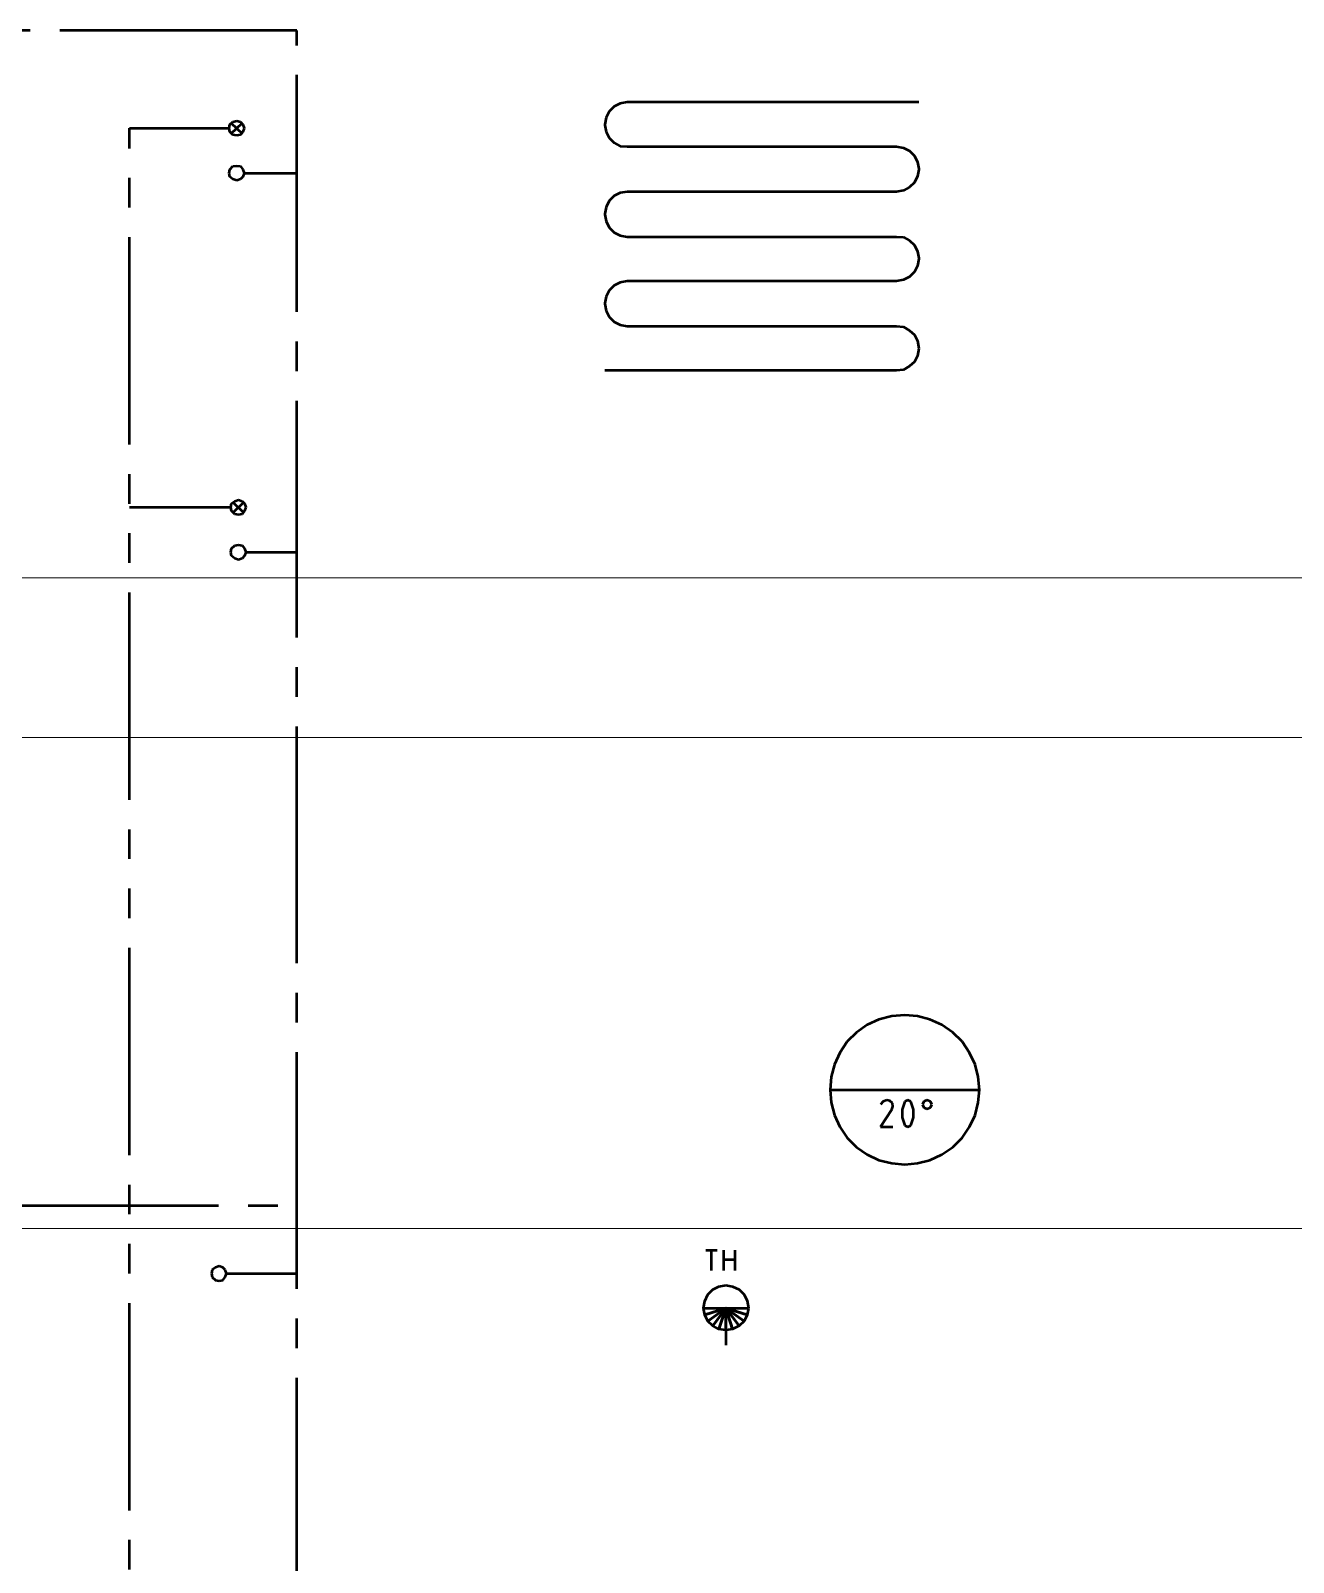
# Model space of a CAD drawing. Header units: metres. Extents: x -4.5 to 35.1, y -3.6 to 25.4.
# Drawn here: x 16.54 to 20.8, y 10.06 to 15.24 of the extents above; entities that cross this region are included whole.
import ezdxf

# ---------------------------------------------------------------- set-up
doc = ezdxf.new("R2010")
doc.units = ezdxf.units.M
doc.linetypes.add('GETRENNT2_S6', pattern=[1.2, 0.7, -0.1, 0.1, -0.1, 0.1, -0.1])
doc.linetypes.add('STRICHPUNKT2_S5', pattern=[1.1, 0.8, -0.1, 0.1, -0.1])
doc.layers.add('New_A Stramien', color=7, linetype='Continuous', lineweight=13)
doc.layers.add('Standard', color=7, linetype='Continuous', lineweight=25)

msp = doc.modelspace()

# ---------------------------------------------------------------- linework, layer by layer
at = {"layer": 'New_A Stramien', "color": 252, "linetype": 'Continuous', "lineweight": 13}
msp.add_line((-2.8287, 12.85), (25.9613, 12.85), dxfattribs=at)
msp.add_line((-2.8287, 12.85), (25.9613, 12.85), dxfattribs=at)
at = {"layer": 'Standard', "color": 5, "linetype": 'STRICHPUNKT2_S5', "lineweight": 50}
for p, q in [((17.4343, 15.2375), (15.0156, 15.2375)), ((17.4343, 7.6877), (17.4343, 15.2375)), ((17.2063, 14.7564), (17.2084, 14.7689)), ((17.2084, 14.7439), (17.2063, 14.7564)), ((17.2084, 14.7689), (17.2188, 14.7793)), ((17.2188, 14.7793), (17.2313, 14.7814)), ((17.2313, 14.7814), (17.2438, 14.7793)), ((17.2438, 14.7793), (17.2521, 14.7689)), ((17.2521, 14.7689), (17.2563, 14.7564)), ((17.2563, 14.7564), (17.2521, 14.7439)), ((17.2563, 14.7564), (17.4343, 14.7564)), ((17.2188, 14.7355), (17.2084, 14.7439)), ((17.2313, 14.7314), (17.2188, 14.7355)), ((17.2438, 14.7355), (17.2313, 14.7314)), ((17.2521, 14.7439), (17.2438, 14.7355)), ((17.212, 13.4757), (17.2141, 13.4882)), ((17.2141, 13.4632), (17.212, 13.4757)), ((17.2141, 13.4882), (17.2245, 13.4986)), ((17.2245, 13.4548), (17.2141, 13.4632)), ((17.2245, 13.4986), (17.237, 13.5007)), ((17.237, 13.4507), (17.2245, 13.4548)), ((17.237, 13.5007), (17.2495, 13.4986)), ((17.2495, 13.4548), (17.237, 13.4507)), ((17.2495, 13.4986), (17.2579, 13.4882)), ((17.2579, 13.4632), (17.2495, 13.4548)), ((17.2579, 13.4882), (17.262, 13.4757)), ((17.262, 13.4757), (17.2579, 13.4632)), ((17.262, 13.4757), (17.4343, 13.4757)), ((15.2698, 11.269), (17.4343, 11.269)), ((17.1489, 11.0522), (17.1468, 11.0397)), ((17.1468, 11.0397), (17.1489, 11.0272)), ((17.1593, 11.0606), (17.1489, 11.0522)), ((17.1489, 11.0272), (17.1593, 11.0168)), ((17.1718, 11.0647), (17.1593, 11.0606)), ((17.1843, 11.0606), (17.1718, 11.0647)), ((17.1926, 11.0522), (17.1843, 11.0606)), ((17.1843, 11.0168), (17.1926, 11.0272)), ((17.1968, 11.0397), (17.1926, 11.0522)), ((17.1926, 11.0272), (17.1968, 11.0397)), ((17.1968, 11.0397), (17.4343, 11.0397)), ((17.1593, 11.0168), (17.1718, 11.0147)), ((17.1718, 11.0147), (17.1843, 11.0168))]:
    msp.add_line(p, q, dxfattribs=at)
at = {"layer": 'Standard', "color": 52, "linetype": 'Continuous', "lineweight": 50}
for p, q in [((18.4884, 14.9645), (18.478, 14.9436)), ((18.5051, 14.9812), (18.4884, 14.9645)), ((18.5259, 14.9916), (18.5051, 14.9812)), ((18.5489, 14.9957), (18.5259, 14.9916)), ((19.5342, 14.9957), (18.5489, 14.9957)), ((18.478, 14.9436), (18.4738, 14.9207)), ((18.4738, 14.9207), (18.4738, 14.9186)), ((18.4738, 14.9186), (18.478, 14.8957)), ((18.478, 14.8957), (18.4884, 14.8749)), ((18.4884, 14.8749), (18.5051, 14.8582)), ((18.5051, 14.8582), (18.5259, 14.8478)), ((18.5259, 14.8478), (18.5489, 14.8457)), ((18.5489, 14.8457), (19.4592, 14.8457)), ((19.4592, 14.8457), (19.4821, 14.8416)), ((19.4821, 14.8416), (19.503, 14.8311)), ((19.503, 14.8311), (19.5196, 14.8145)), ((19.5196, 14.8145), (19.5301, 14.7937)), ((19.5301, 14.7457), (19.5196, 14.7249)), ((19.5301, 14.7937), (19.5342, 14.7707)), ((19.5342, 14.7687), (19.5301, 14.7457)), ((19.5342, 14.7707), (19.5342, 14.7687)), ((18.5489, 14.6936), (18.5259, 14.6895)), ((19.4592, 14.6936), (18.5489, 14.6936)), ((19.4821, 14.6978), (19.4592, 14.6936)), ((19.503, 14.7083), (19.4821, 14.6978)), ((19.5196, 14.7249), (19.503, 14.7083)), ((18.478, 14.6416), (18.4738, 14.6186)), ((18.4884, 14.6624), (18.478, 14.6416)), ((18.5051, 14.6791), (18.4884, 14.6624)), ((18.5259, 14.6895), (18.5051, 14.6791)), ((18.4738, 14.6186), (18.4738, 14.6166)), ((18.4738, 14.6166), (18.478, 14.5937)), ((18.478, 14.5937), (18.4884, 14.5728)), ((18.4884, 14.5728), (18.5051, 14.5562)), ((18.5051, 14.5562), (18.5259, 14.5457)), ((18.5259, 14.5457), (18.5489, 14.5416)), ((18.5489, 14.5416), (19.4592, 14.5416)), ((19.4592, 14.5416), (19.4821, 14.5395)), ((19.4821, 14.5395), (19.503, 14.5291)), ((19.503, 14.5291), (19.5196, 14.5124)), ((19.5196, 14.5124), (19.5301, 14.4916)), ((19.5301, 14.4916), (19.5342, 14.4687)), ((19.5301, 14.4436), (19.5196, 14.4228)), ((19.5342, 14.4666), (19.5301, 14.4436)), ((19.5342, 14.4687), (19.5342, 14.4666)), ((18.5259, 14.3874), (18.5051, 14.377)), ((18.5489, 14.3916), (18.5259, 14.3874)), ((19.4592, 14.3916), (18.5489, 14.3916)), ((19.4821, 14.3957), (19.4592, 14.3916)), ((19.503, 14.4062), (19.4821, 14.3957)), ((19.5196, 14.4228), (19.503, 14.4062)), ((18.478, 14.3395), (18.4738, 14.3166)), ((18.4884, 14.3603), (18.478, 14.3395)), ((18.5051, 14.377), (18.4884, 14.3603)), ((18.4738, 14.3166), (18.4738, 14.3145)), ((18.4738, 14.3145), (18.478, 14.2916)), ((18.478, 14.2916), (18.4884, 14.2708)), ((18.4884, 14.2708), (18.5051, 14.2541)), ((18.5051, 14.2541), (18.5259, 14.2437)), ((18.5259, 14.2437), (18.5489, 14.2395)), ((18.5489, 14.2395), (19.4592, 14.2395)), ((19.4592, 14.2395), (19.4821, 14.2374)), ((19.4821, 14.2374), (19.503, 14.2249)), ((19.503, 14.2249), (19.5196, 14.2103)), ((19.5196, 14.2103), (19.5301, 14.1895)), ((19.5301, 14.1895), (19.5342, 14.1645)), ((19.5301, 14.1395), (19.5196, 14.1187)), ((19.5342, 14.1645), (19.5301, 14.1395)), ((19.4592, 14.0895), (18.4738, 14.0895)), ((19.4821, 14.0916), (19.4592, 14.0895)), ((19.503, 14.1041), (19.4821, 14.0916)), ((19.5196, 14.1187), (19.503, 14.1041)), ((19.4426, 11.9084), (19.3988, 11.898)), ((19.4863, 11.9126), (19.4426, 11.9084)), ((19.5301, 11.9084), (19.4863, 11.9126)), ((19.5717, 11.898), (19.5301, 11.9084)), ((19.3238, 11.8543), (19.2926, 11.823)), ((19.3592, 11.8793), (19.3238, 11.8543)), ((19.3988, 11.898), (19.3592, 11.8793)), ((19.6113, 11.8793), (19.5717, 11.898)), ((19.6488, 11.8543), (19.6113, 11.8793)), ((19.6801, 11.823), (19.6488, 11.8543)), ((19.2926, 11.823), (19.2676, 11.7855)), ((19.705, 11.7855), (19.6801, 11.823)), ((19.2488, 11.746), (19.2384, 11.7043)), ((19.2676, 11.7855), (19.2488, 11.746)), ((19.7238, 11.746), (19.705, 11.7855)), ((19.7342, 11.7043), (19.7238, 11.746)), ((19.2384, 11.7043), (19.2342, 11.6605)), ((19.7384, 11.6605), (19.7342, 11.7043)), ((19.2342, 11.6605), (19.7384, 11.6605)), ((19.2342, 11.6605), (19.2384, 11.6168)), ((19.7342, 11.6168), (19.7384, 11.6605)), ((19.2384, 11.6168), (19.2488, 11.5751)), ((19.4134, 11.621), (19.4051, 11.6105)), ((19.4426, 11.5939), (19.4051, 11.5355)), ((19.4259, 11.6251), (19.4134, 11.621)), ((19.4363, 11.623), (19.4259, 11.6251)), ((19.4446, 11.6147), (19.4363, 11.623)), ((19.4426, 11.5939), (19.4467, 11.6043)), ((19.4467, 11.6043), (19.4446, 11.6147)), ((19.4863, 11.621), (19.478, 11.5939)), ((19.478, 11.5939), (19.478, 11.5668)), ((19.4967, 11.6251), (19.4863, 11.621)), ((19.5071, 11.621), (19.4967, 11.6251)), ((19.5155, 11.5939), (19.5071, 11.621)), ((19.5155, 11.5668), (19.5155, 11.5939)), ((19.5509, 11.621), (19.5467, 11.6105)), ((19.5467, 11.6105), (19.5509, 11.6001)), ((19.5613, 11.6251), (19.5509, 11.621)), ((19.5509, 11.6001), (19.5613, 11.596)), ((19.5738, 11.621), (19.5613, 11.6251)), ((19.5613, 11.596), (19.5738, 11.6001)), ((19.578, 11.6105), (19.5738, 11.621)), ((19.5738, 11.6001), (19.578, 11.6105)), ((19.7238, 11.5751), (19.7342, 11.6168)), ((19.2488, 11.5751), (19.2676, 11.5355)), ((19.478, 11.5668), (19.4863, 11.5397)), ((19.4863, 11.5397), (19.4967, 11.5355)), ((19.4967, 11.5355), (19.5071, 11.5397)), ((19.5071, 11.5397), (19.5155, 11.5668)), ((19.705, 11.5355), (19.7238, 11.5751)), ((19.2676, 11.5355), (19.2926, 11.4981)), ((19.2926, 11.4981), (19.3238, 11.4668)), ((19.4051, 11.5355), (19.4467, 11.5355)), ((19.6488, 11.4668), (19.6801, 11.4981)), ((19.6801, 11.4981), (19.705, 11.5355)), ((19.3238, 11.4668), (19.3592, 11.4418)), ((19.3592, 11.4418), (19.3988, 11.423)), ((19.5717, 11.423), (19.6113, 11.4418)), ((19.6113, 11.4418), (19.6488, 11.4668)), ((19.3988, 11.423), (19.4426, 11.4126)), ((19.4426, 11.4126), (19.4863, 11.4085)), ((19.4863, 11.4085), (19.5301, 11.4126)), ((19.5301, 11.4126), (19.5717, 11.423)), ((18.8155, 11.1189), (18.853, 11.1189)), ((18.8343, 11.0502), (18.8343, 11.1189)), ((18.8759, 11.0502), (18.8759, 11.1189)), ((18.8759, 11.0876), (18.9134, 11.0876)), ((18.9134, 11.1189), (18.9134, 11.0502)), ((18.8113, 10.946), (18.8218, 10.9689)), ((18.8218, 10.9689), (18.8384, 10.9856)), ((18.8384, 10.9856), (18.8593, 10.996)), ((18.8593, 10.996), (18.8822, 11.0002)), ((18.8822, 11.0002), (18.9051, 10.996)), ((18.9051, 10.996), (18.928, 10.9856)), ((18.928, 10.9856), (18.9447, 10.9689)), ((18.9447, 10.9689), (18.9551, 10.948)), ((18.8072, 10.9231), (18.8113, 10.946)), ((18.8113, 10.9001), (18.8072, 10.9231)), ((18.9551, 10.948), (18.9592, 10.9231)), ((18.9592, 10.9231), (18.9551, 10.9001)), ((18.8218, 10.8793), (18.8113, 10.9001)), ((18.8384, 10.8626), (18.8218, 10.8793)), ((18.9447, 10.8793), (18.928, 10.8626)), ((18.9551, 10.9001), (18.9447, 10.8793)), ((18.8593, 10.8522), (18.8384, 10.8626)), ((18.8822, 10.8481), (18.8593, 10.8522)), ((18.9051, 10.8522), (18.8822, 10.8481)), ((18.8822, 10.8481), (18.8822, 10.7981)), ((18.928, 10.8626), (18.9051, 10.8522))]:
    msp.add_line(p, q, dxfattribs=at)
at = {"layer": 'Standard', "color": 1, "linetype": 'GETRENNT2_S6', "lineweight": 50}
for p, q in [((16.8697, 7.8398), (16.8697, 14.9084)), ((16.8697, 14.9084), (17.2063, 14.9084)), ((17.2063, 14.9084), (17.2084, 14.9209)), ((17.2084, 14.8959), (17.2063, 14.9084)), ((17.2084, 14.9209), (17.2188, 14.9293)), ((17.2125, 14.9251), (17.2501, 14.8897)), ((17.2125, 14.8897), (17.2501, 14.9251)), ((17.2188, 14.9293), (17.2313, 14.9334)), ((17.2313, 14.9334), (17.2438, 14.9293)), ((17.2438, 14.9293), (17.2521, 14.9209)), ((17.2521, 14.9209), (17.2563, 14.9084)), ((17.2563, 14.9084), (17.2521, 14.8959)), ((17.2188, 14.8855), (17.2084, 14.8959)), ((17.2313, 14.8834), (17.2188, 14.8855)), ((17.2438, 14.8855), (17.2313, 14.8834)), ((17.2521, 14.8959), (17.2438, 14.8855)), ((16.8697, 13.6278), (17.212, 13.6278)), ((17.212, 13.6278), (17.2141, 13.6403)), ((17.2141, 13.6152), (17.212, 13.6278)), ((17.2141, 13.6403), (17.2245, 13.6486)), ((17.2245, 13.6048), (17.2141, 13.6152)), ((17.2183, 13.6444), (17.2558, 13.609)), ((17.2183, 13.609), (17.2558, 13.6444)), ((17.2245, 13.6486), (17.237, 13.6527)), ((17.237, 13.6527), (17.2495, 13.6486)), ((17.2495, 13.6486), (17.2579, 13.6403)), ((17.2579, 13.6152), (17.2495, 13.6048)), ((17.2579, 13.6403), (17.262, 13.6278)), ((17.262, 13.6278), (17.2579, 13.6152)), ((17.237, 13.6027), (17.2245, 13.6048)), ((17.2495, 13.6048), (17.237, 13.6027))]:
    msp.add_line(p, q, dxfattribs=at)
at = {"layer": 'Standard', "color": 252, "linetype": 'Continuous', "lineweight": 13}
for p, q in [((-4.1221, 13.3895), (26.8317, 13.3895)), ((-4.1221, 13.3895), (26.8317, 13.3895)), ((-4.1221, 11.1917), (26.8317, 11.1917)), ((-4.1221, 11.1917), (26.8317, 11.1917))]:
    msp.add_line(p, q, dxfattribs=at)
at = {"layer": 'Standard', "color": 7, "linetype": 'Continuous', "lineweight": 50}
for points in [[(18.8113, 10.9001), (18.8072, 10.9231), (18.8822, 10.9231), (18.8113, 10.9001)], [(18.8218, 10.8793), (18.8113, 10.9001), (18.8822, 10.9231), (18.8218, 10.8793)], [(18.8384, 10.8626), (18.8218, 10.8793), (18.8822, 10.9231), (18.8384, 10.8626)], [(18.8593, 10.8522), (18.8384, 10.8626), (18.8822, 10.9231), (18.8593, 10.8522)], [(18.8822, 10.8481), (18.8593, 10.8522), (18.8822, 10.9231), (18.8822, 10.8481)], [(18.9592, 10.9231), (18.9551, 10.9001), (18.8822, 10.9231), (18.9592, 10.9231)], [(18.9551, 10.9001), (18.9447, 10.8793), (18.8822, 10.9231), (18.9551, 10.9001)], [(18.9447, 10.8793), (18.928, 10.8626), (18.8822, 10.9231), (18.9447, 10.8793)], [(18.928, 10.8626), (18.9051, 10.8522), (18.8822, 10.9231), (18.928, 10.8626)], [(18.9051, 10.8522), (18.8822, 10.8481), (18.8822, 10.9231), (18.9051, 10.8522)]]:
    msp.add_lwpolyline(points, close=True, dxfattribs=at)

doc.saveas('drawing.dxf')
